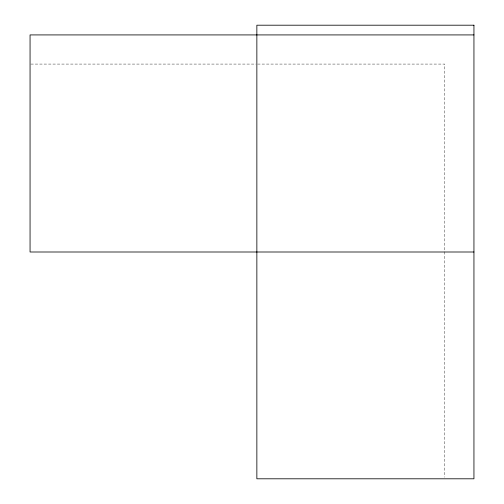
<?xml version="1.0" encoding="UTF-8"?>
<svg xmlns="http://www.w3.org/2000/svg" width="504" height="504" viewBox="0 0 504 504"><rect width="100%" height="100%" fill="white"/><g stroke="black" fill="none" stroke-linecap="round" stroke-linejoin="round"><path stroke-width="0.38" stroke-dasharray="2.52 1.89" d="M30.845 64.077L256.076 64.077M257.645 64.077L444.78 64.077L444.78 477.225"/><path stroke-width="0.76" d="M473.943 34.921L30.057 34.921L30.057 252L473.943 252M473.943 25.2L256.857 25.2L256.857 478.8L473.943 478.8L473.943 25.2"/></g></svg>
